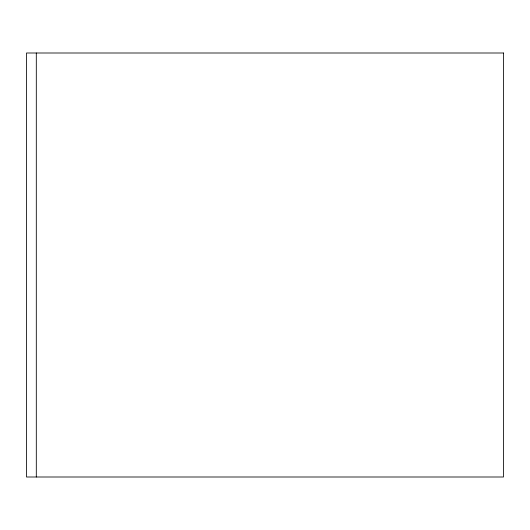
<?xml version="1.0" encoding="UTF-8"?>
<svg xmlns="http://www.w3.org/2000/svg" width="530" height="530" viewBox="0 0 530 530"><rect width="100%" height="100%" fill="white"/><g stroke="black" fill="none" stroke-linecap="round" stroke-linejoin="round"><path stroke-width="0.79" d="M36.305 53L36.305 477M503.5 53L26.5 53L26.5 477L503.5 477L503.5 53"/></g></svg>
